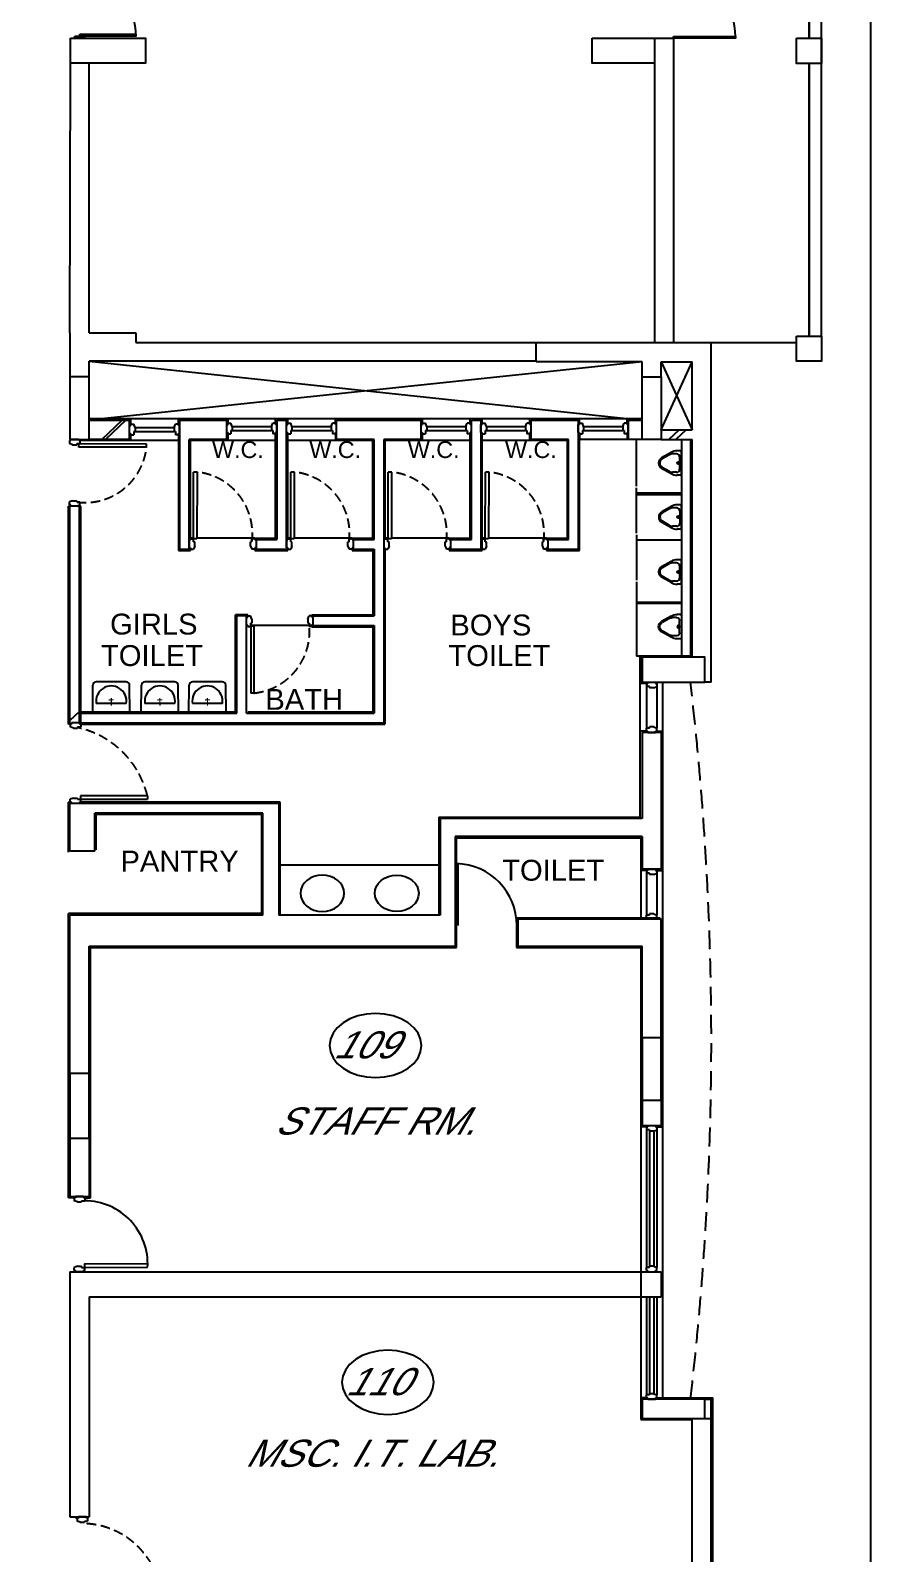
# Model space of a CAD drawing. Extents: x 681461 to 804584, y -183990 to -115925.
# Drawn here: x 718667 to 728732, y -160609 to -142364 of the extents above; entities that cross this region are included whole.
import ezdxf
from ezdxf.enums import TextEntityAlignment as Align

# ---------------------------------------------------------------- set-up
doc = ezdxf.new("R2010")
doc.units = 0
doc.header["$LTSCALE"] = 900
doc.linetypes.add('HIDDEN', pattern=[0.375, 0.25, -0.125])
doc.linetypes.add('HIDDEN2', pattern=[0.1875, 0.125, -0.0625])
for name, color, linetype in [('1', 7, 'CONTINUOUS'), ('CL', 8, 'CONTINUOUS'), ('COL', 6, 'CONTINUOUS'), ('D_R_FREAM', 16, 'CONTINUOUS'), ('DOOR', 163, 'CONTINUOUS'), ('DW', 2, 'CONTINUOUS'), ('ELE', 50, 'CONTINUOUS'), ('FUR', 2, 'CONTINUOUS'), ('PLASTER_LINE', 8, 'CONTINUOUS'), ('TEXT', 2, 'CONTINUOUS'), ('WALL', 1, 'CONTINUOUS'), ('WIN', 4, 'CONTINUOUS')]:
    doc.layers.add(name, color=color, linetype=linetype)
doc.styles.add('ROMANS', font='arial.ttf')

# ---------------------------------------------------------------- blocks, each defined once
blk = doc.blocks.new('REDFRAME')
at = {"layer": '1', "linetype": 'BYBLOCK'}
for p, q in [((-95, 0), (-95, -15)), ((-95, 0), (0, 0)), ((0, 0), (0, -15)), ((-110, -15), (-110, -50)), ((-110, -15), (-95, -15)), ((-110, -15), (-110, -50)), ((-72, -50), (-110, -50)), ((-72, -50), (-72, -65)), ((-22, -65), (-72, -65)), ((-22, -65), (15, -50)), ((0, -15), (15, -15)), ((15, -15), (15, -50))]:
    blk.add_line(p, q, dxfattribs=at)
blk = doc.blocks.new('A$C271A56B4')
at = {"layer": '1'}
for p, q in [((166, 304), (41, 233)), ((146, 274), (49, 219)), ((240, 284), (186, 284)), ((292, 325), (246, 325)), ((280, 244), (280, 81)), ((305, 12), (305, 313)), ((166, 21), (41, 92)), ((146, 51), (49, 106)), ((240, 41), (186, 41)), ((292, 0), (246, 0)), ((305, 163), (248, 163))]:
    blk.add_line(p, q, dxfattribs=at)
blk.add_circle((264, 163), 16.2, dxfattribs=at)
for centre, radius, start, end in [((81, 163), 81.2, 119.5519, 240.4481), ((81, 163), 65, 119.5519, 240.4481), ((186, 203), 81.2, 90, 119.5519), ((246, 163), 162, 90, 119.5519), ((240, 244), 40.6, 0, 90), ((292, 313), 12.2, 360, 90), ((186, 122), 81.2, 240.4481, 270), ((246, 163), 162, 240.4481, 270), ((240, 81), 40.6, 270, 0), ((292, 12), 12.2, 270, 360)]:
    blk.add_arc(centre, radius, start, end, dxfattribs=at)

msp = doc.modelspace()

# ---------------------------------------------------------------- linework, layer by layer
at = {"layer": 'CL'}
for p, q in [((725244.489, -147195.375), (725244.489, -147277.875)), ((725829.489, -147262.875), (725229.489, -147262.875))]:
    msp.add_line(p, q, dxfattribs=at)
at = {"layer": 'COL', "color": 6}
msp.add_lwpolyline([(725994.489, -146512.875), (726224.489, -146512.875), (726224.489, -147262.875), (725994.489, -147262.875)], close=True, dxfattribs=at)
at = {"layer": 'D_R_FREAM', "color": 16, "linetype": 'BYBLOCK'}
for p, q in [((726046.989, -150187.876), (726046.989, -150222.876)), ((726046.989, -150187.876), (726046.989, -150222.876)), ((726046.989, -150187.876), (726046.989, -150222.876)), ((726046.989, -150187.876), (726046.989, -150222.876)), ((726046.989, -150187.876), (726061.989, -150187.876)), ((726046.989, -150187.876), (726061.989, -150187.876)), ((726084.989, -150222.876), (726046.989, -150222.876)), ((726084.989, -150222.876), (726046.989, -150222.876)), ((726061.989, -150172.876), (726156.989, -150172.876)), ((726061.989, -150172.876), (726156.989, -150172.876)), ((726061.989, -150172.876), (726061.989, -150187.876)), ((726061.989, -150172.876), (726061.989, -150187.876)), ((726084.989, -150222.876), (726084.989, -150237.876)), ((726084.989, -150222.876), (726084.989, -150237.876)), ((726134.989, -150237.876), (726084.989, -150237.876)), ((726134.989, -150237.876), (726084.989, -150237.876)), ((726134.989, -150237.876), (726171.989, -150222.876)), ((726134.989, -150237.876), (726171.989, -150222.876)), ((726156.989, -150172.876), (726156.989, -150187.876)), ((726156.989, -150172.876), (726156.989, -150187.876)), ((726156.989, -150187.876), (726171.989, -150187.876)), ((726156.989, -150187.876), (726171.989, -150187.876)), ((726171.989, -150187.876), (726171.989, -150222.876)), ((726171.989, -150187.876), (726171.989, -150222.876)), ((726084.989, -150722.876), (726046.989, -150722.876)), ((726046.989, -150757.876), (726046.989, -150722.876)), ((726046.989, -150757.876), (726046.989, -150722.876)), ((726046.989, -150757.876), (726061.989, -150757.876)), ((726061.989, -150772.876), (726061.989, -150757.876)), ((726061.989, -150772.876), (726156.989, -150772.876)), ((726134.989, -150707.876), (726084.989, -150707.876)), ((726084.989, -150722.876), (726084.989, -150707.876)), ((726134.989, -150707.876), (726171.989, -150722.876)), ((726156.989, -150757.876), (726171.989, -150757.876)), ((726156.989, -150772.876), (726156.989, -150757.876)), ((726171.989, -150757.876), (726171.989, -150722.876)), ((726046.989, -152425.875), (726046.989, -152460.875)), ((726046.989, -152425.875), (726046.989, -152460.875)), ((726046.989, -152425.875), (726061.989, -152425.875)), ((726084.989, -152460.875), (726046.989, -152460.875)), ((726061.989, -152410.875), (726061.989, -152425.875)), ((726061.989, -152410.875), (726156.989, -152410.875)), ((726084.989, -152460.875), (726084.989, -152475.875)), ((726134.989, -152475.875), (726084.989, -152475.875)), ((726134.989, -152475.875), (726171.989, -152460.875)), ((726156.989, -152410.875), (726156.989, -152425.875)), ((726156.989, -152425.875), (726171.989, -152425.875)), ((726171.989, -152425.875), (726171.989, -152460.875)), ((726046.989, -152995.875), (726046.989, -152960.875)), ((726046.989, -152995.875), (726046.989, -152960.875)), ((726084.989, -152960.875), (726046.989, -152960.875)), ((726046.989, -152995.875), (726061.989, -152995.875)), ((726061.989, -153010.875), (726061.989, -152995.875)), ((726134.989, -152945.875), (726084.989, -152945.875)), ((726084.989, -152960.875), (726084.989, -152945.875)), ((726134.989, -152945.875), (726171.989, -152960.875)), ((726156.989, -152995.875), (726171.989, -152995.875)), ((726156.989, -153010.875), (726156.989, -152995.875)), ((726171.989, -152995.875), (726171.989, -152960.875))]:
    msp.add_line(p, q, dxfattribs=at)
at = {"layer": 'DOOR', "color": 7}
for p, q in [((728144.489, -146027.463), (728145.812, -121682.251)), ((719145.114, -142457.875), (719375.114, -142457.875)), ((726144.489, -142457.875), (726369.489, -142457.875)), ((726144.489, -142457.875), (726144.489, -146102.876)), ((726369.489, -142457.875), (726369.489, -146102.876)), ((726369.489, -142457.875), (726369.489, -146102.876)), ((719139.489, -145987.875), (719145.114, -142757.875)), ((719369.878, -145987.875), (719369.878, -142757.875)), ((719375.114, -142758.649), (719375.114, -142757.875)), ((719139.489, -145987.875), (719139.489, -146512.875)), ((719369.878, -145987.875), (719929.489, -145987.875)), ((719929.489, -145987.875), (719929.489, -146102.876)), ((719929.489, -146102.876), (724724.107, -146102.876)), ((724724.107, -146327.876), (719369.489, -146327.876)), ((719369.489, -146512.875), (719369.489, -146327.876)), ((726224.489, -150772.876), (725994.489, -150772.876)), ((725994.489, -150772.876), (725994.489, -150895.875)), ((725994.489, -150844.9), (725994.489, -151802.876)), ((726224.489, -150772.876), (726224.489, -152410.875)), ((725994.489, -150895.875), (725994.489, -150910.875)), ((721644.489, -151623.875), (719139.489, -151623.875)), ((719139.489, -152193.875), (719139.489, -151623.875)), ((721449.489, -151738.875), (719439.489, -151738.875)), ((719439.489, -152193.875), (719439.489, -151738.875)), ((721449.489, -152962.876), (721449.489, -151738.875)), ((721644.489, -151623.875), (721644.489, -152962.876)), ((723574.489, -151802.876), (723574.489, -152962.876)), ((725994.489, -151802.876), (723574.489, -151802.876)), ((725994.489, -152020.875), (723754.489, -152020.875)), ((723754.489, -152020.875), (723754.489, -153332.875)), ((725994.489, -152020.875), (725994.489, -152410.875)), ((719439.489, -152193.875), (719139.489, -152193.875)), ((726224.489, -152410.875), (725994.489, -152410.875)), ((719139.489, -154857.875), (719139.489, -152962.876)), ((721449.489, -152962.876), (719139.489, -152962.876)), ((723574.489, -152962.876), (721644.489, -152962.876)), ((726224.489, -153010.875), (724504.489, -153010.875)), ((724504.489, -153010.875), (724504.489, -153332.875)), ((726224.489, -154429.876), (726224.489, -153010.875)), ((719369.489, -154857.875), (719369.489, -153332.875)), ((719369.489, -153332.875), (723754.489, -153332.875)), ((724504.489, -153332.875), (725994.489, -153332.875)), ((725994.489, -154429.876), (725994.489, -153332.875)), ((725994.489, -155179.876), (725994.489, -155482.875)), ((726224.489, -155179.876), (726224.489, -155482.875)), ((725994.489, -155482.875), (726224.489, -155482.875)), ((719139.489, -155632.875), (719139.489, -156332.875)), ((719369.489, -155632.875), (719369.489, -156332.875)), ((719139.489, -156332.875), (719369.489, -156332.875)), ((719139.489, -157232.875), (726224.489, -157232.875)), ((719139.489, -157232.875), (719139.489, -160169.876)), ((719369.489, -157532.875), (721359.489, -157532.875)), ((719369.489, -157532.875), (719369.489, -160169.876)), ((721359.489, -157532.875), (726224.489, -157532.875)), ((726824.107, -161574.876), (726824.107, -158759.876)), ((726594.107, -161274.876), (726594.107, -158989.876)), ((719139.489, -160169.876), (719369.489, -160169.876))]:
    msp.add_line(p, q, dxfattribs=at)
at = {"layer": 'DOOR', "color": 222, "linetype": 'BYBLOCK'}
msp.add_line((726824.107, -146102.876), (727843.878, -146102.876), dxfattribs=at)
at = {"layer": 'DOOR'}
for p, q in [((719248.09, -147314.035), (720058.633, -147315.134)), ((719248.09, -147354.618), (719248.09, -147314.035)), ((720058.633, -147355.717), (719248.09, -147354.618)), ((720058.633, -147355.717), (720058.633, -147315.134)), ((720620.663, -148454.275), (720621.748, -147654.275)), ((720662.331, -147654.275), (720621.748, -147654.275)), ((720662.331, -147654.275), (720661.246, -148454.275)), ((721785.663, -148454.275), (721786.748, -147654.275)), ((721827.331, -147654.275), (721786.748, -147654.275)), ((721827.331, -147654.275), (721826.246, -148454.275)), ((722950.663, -148454.275), (722951.748, -147654.275)), ((722992.331, -147654.275), (722951.748, -147654.275)), ((722992.331, -147654.275), (722991.246, -148454.275)), ((724115.663, -148454.275), (724116.748, -147654.275)), ((724157.331, -147654.275), (724116.748, -147654.275)), ((724157.331, -147654.275), (724156.246, -148454.275)), ((720661.246, -148454.275), (720620.663, -148454.275)), ((721826.246, -148454.275), (721785.663, -148454.275)), ((722991.246, -148454.275), (722950.663, -148454.275)), ((724156.246, -148454.275), (724115.663, -148454.275)), ((721305.663, -149501.476), (721306.748, -150301.476)), ((721346.246, -149501.476), (721305.663, -149501.476)), ((721347.331, -150301.476), (721346.246, -149501.476)), ((721347.331, -150301.476), (721306.748, -150301.476)), ((720068.09, -151531.034), (719268.09, -151532.119)), ((719268.09, -151532.119), (719268.09, -151572.701)), ((719268.09, -151572.701), (720068.09, -151571.616)), ((720068.09, -151531.034), (720068.09, -151571.616))]:
    msp.add_line(p, q, dxfattribs=at)
at = {"layer": 'DOOR', "color": 1}
for p, q in [((723770.229, -153087.685), (723770.229, -152343.693)), ((723790.492, -153087.658), (723790.492, -152344.514))]:
    msp.add_line(p, q, dxfattribs=at)
at = {"layer": 'DOOR', "color": 4, "linetype": 'BYBLOCK'}
for p, q in [((719191.989, -156347.875), (719124.489, -156347.875)), ((719316.989, -156347.875), (719384.489, -156347.875)), ((726224.489, -157232.875), (726224.489, -157532.875))]:
    msp.add_line(p, q, dxfattribs=at)
at = {"layer": 'DOOR', "color": 222, "linetype": 'BYBLOCK'}
for points in [[(706745, -120071.047), (728731.63, -120071.047), (728731.63, -183989.95), (706745, -183989.95)], [(719145.114, -142457.875), (720045.114, -142457.875), (720045.114, -142757.875), (719145.114, -142757.875)], [(725395.114, -142457.875), (726145.114, -142457.875), (726145.114, -142757.875), (725395.114, -142757.875)], [(727844.489, -142458.5), (728144.489, -142458.5), (728144.489, -142758.5), (727844.489, -142758.5)], [(727844.503, -146027.463), (728144.503, -146027.463), (728144.503, -146327.463), (727844.503, -146327.463)]]:
    msp.add_lwpolyline(points, close=True, dxfattribs=at)
at = {"layer": 'DOOR', "color": 7}
for points in [[(727994.489, -139533.5), (727994.489, -139533.5), (727994.489, -142458.5), (727994.489, -142458.5)], [(727994.489, -142758.5), (727994.489, -142758.5), (727994.503, -146027.463), (727994.503, -146027.463)]]:
    msp.add_lwpolyline(points, close=True, dxfattribs=at)
at = {"layer": 'DOOR', "color": 4, "linetype": 'BYBLOCK'}
for points in [[(722162.824, -152482.152), (722111.613, -152486.341), (722062.37, -152498.746), (722016.988, -152518.893), (721977.21, -152546.005), (721944.565, -152579.041), (721920.307, -152616.732), (721905.369, -152657.628), (721900.326, -152700.16), (721905.369, -152742.691), (721920.307, -152783.588), (721944.565, -152821.278), (721977.21, -152854.314), (722016.988, -152881.427), (722062.37, -152901.573), (722111.613, -152913.979), (722162.824, -152918.167), (722214.035, -152913.979), (722263.278, -152901.573), (722308.661, -152881.427), (722348.439, -152854.314), (722381.084, -152821.278), (722405.342, -152783.588), (722420.279, -152742.691), (722425.323, -152700.16), (722420.279, -152657.628), (722405.342, -152616.732), (722381.084, -152579.041), (722348.439, -152546.005), (722308.661, -152518.893), (722263.278, -152498.746), (722214.035, -152486.341)], [(723056.155, -152482.152), (723107.366, -152486.341), (723156.609, -152498.746), (723201.991, -152518.893), (723241.769, -152546.005), (723274.414, -152579.041), (723298.672, -152616.732), (723313.609, -152657.628), (723318.653, -152700.16), (723313.609, -152742.691), (723298.672, -152783.588), (723274.414, -152821.278), (723241.769, -152854.314), (723201.991, -152881.427), (723156.609, -152901.573), (723107.366, -152913.979), (723056.155, -152918.167), (723004.944, -152913.979), (722955.701, -152901.573), (722910.318, -152881.427), (722870.54, -152854.314), (722837.895, -152821.278), (722813.637, -152783.588), (722798.7, -152742.691), (722793.656, -152700.16), (722798.7, -152657.628), (722813.637, -152616.732), (722837.895, -152579.041), (722870.54, -152546.005), (722910.318, -152518.893), (722955.701, -152498.746), (723004.944, -152486.341)], [(722250, -154524.101), (722260.587, -154599.016), (722291.942, -154671.052), (722342.86, -154737.44), (722411.384, -154795.63), (722494.881, -154843.386), (722590.141, -154878.871), (722693.505, -154900.723), (722801, -154908.101), (722908.495, -154900.723), (723011.859, -154878.871), (723107.119, -154843.386), (723190.616, -154795.63), (723259.14, -154737.44), (723310.058, -154671.052), (723341.413, -154599.016), (723352, -154524.101), (723341.413, -154449.187), (723310.058, -154377.151), (723259.14, -154310.762), (723190.616, -154252.572), (723107.119, -154204.817), (723011.859, -154169.332), (722908.495, -154147.48), (722801, -154140.101), (722693.505, -154147.48), (722590.141, -154169.332), (722494.881, -154204.817), (722411.384, -154252.572), (722342.86, -154310.762), (722291.942, -154377.151), (722260.587, -154449.187)], [(722398, -158558.101), (722408.587, -158633.016), (722439.942, -158705.052), (722490.86, -158771.44), (722559.384, -158829.63), (722642.881, -158877.386), (722738.141, -158912.871), (722841.505, -158934.723), (722949, -158942.101), (723056.495, -158934.723), (723159.859, -158912.871), (723255.119, -158877.386), (723338.616, -158829.63), (723407.14, -158771.44), (723458.058, -158705.052), (723489.413, -158633.016), (723500, -158558.101), (723489.413, -158483.187), (723458.058, -158411.151), (723407.14, -158344.762), (723338.616, -158286.572), (723255.119, -158238.817), (723159.859, -158203.332), (723056.495, -158181.48), (722949, -158174.101), (722841.505, -158181.48), (722738.141, -158203.332), (722642.881, -158238.817), (722559.384, -158286.572), (722490.86, -158344.762), (722439.942, -158411.151), (722408.587, -158483.187)]]:
    msp.add_lwpolyline(points, close=True, dxfattribs=at)
at = {"layer": 'DOOR', "linetype": 'HIDDEN2'}
for centre, radius, start, end in [((719320.764, -147277.438), 742.021, 262.3617586, 353.9360175), ((720584.052, -148392.145), 742.021, 352.3617586, 83.9360175), ((721749.052, -148392.145), 742.021, 352.3617586, 83.9360175), ((722914.052, -148392.145), 742.021, 352.3617586, 83.9360175), ((724079.052, -148392.145), 742.021, 352.3617586, 83.9360175), ((721269.052, -149563.607), 742.021, 276.0639825, 7.6382414), ((718995.078, -151794.761), 1104.972, 13.8139644, 77.6459069)]:
    msp.add_arc(centre, radius, start, end, dxfattribs=at)
at = {"layer": 'DOOR', "color": 1}
msp.add_arc((723750.228, -153087.685), 744.261, 359.9999938, 88.4601209, dxfattribs=at)
at = {"layer": 'DW', "color": 5, "linetype": 'HIDDEN2'}
msp.add_arc((719280.012, -161211.816), 962.325, 9.2622216, 87.9704817, dxfattribs=at)
at = {"layer": 'ELE'}
for p, q in [((725994.489, -146332.876), (719369.489, -147032.875)), ((719369.878, -146327.876), (725994.489, -147032.875))]:
    msp.add_line(p, q, dxfattribs=at)
at = {"layer": 'FUR', "color": 14}
for p, q in [((719412.375, -150542.471), (719415.396, -150207.848)), ((719815.21, -150168.83), (719455.125, -150168.83)), ((719857.96, -150542.471), (719854.939, -150207.848)), ((719994.671, -150542.471), (719997.691, -150207.848)), ((720397.505, -150168.83), (720037.42, -150168.83)), ((720440.255, -150542.471), (720437.234, -150207.848)), ((720564.319, -150542.471), (720567.34, -150207.848)), ((720967.154, -150168.83), (720607.069, -150168.83)), ((721009.903, -150542.471), (721006.882, -150207.848)), ((719815.114, -150426.548), (719455.22, -150426.548)), ((720397.41, -150426.548), (720037.516, -150426.548)), ((720967.058, -150426.548), (720607.164, -150426.548))]:
    msp.add_line(p, q, dxfattribs=at)
at = {"layer": 'FUR', "color": 14, "const_width": 14.175}
for points in [[(719664.693, -150383.243), (719604.929, -150383.782)], [(719635.647, -150451.651), (719634.842, -150362.493)], [(720246.988, -150383.243), (720187.224, -150383.782)], [(720217.942, -150451.651), (720217.137, -150362.493)], [(720816.636, -150383.243), (720756.872, -150383.782)], [(720787.59, -150451.651), (720786.785, -150362.493)]]:
    msp.add_lwpolyline(points, dxfattribs=at)
at = {"layer": 'FUR', "color": 14}
for centre, radius, start, end in [((719454.77, -150208.203), 39.375, 89.4827747, 179.4827747), ((719635.167, -150398.57), 182.109, 351.1624287, 188.8375713), ((719815.565, -150208.203), 39.375, 0.5172253, 90.5172253), ((720037.065, -150208.203), 39.375, 89.4827747, 179.4827747), ((720217.463, -150398.57), 182.109, 351.1624287, 188.8375713), ((720397.86, -150208.203), 39.375, 0.5172253, 90.5172253), ((720606.713, -150208.203), 39.375, 89.4827747, 179.4827747), ((720787.111, -150398.57), 182.109, 351.1624287, 188.8375713), ((720967.509, -150208.203), 39.375, 0.5172253, 90.5172253)]:
    msp.add_arc(centre, radius, start, end, dxfattribs=at)
at = {"layer": 'PLASTER_LINE', "color": 8, "linetype": 'BYBLOCK'}
for p, q in [((725969.489, -149872.876), (725969.489, -150895.875)), ((725969.489, -150869.9), (725969.489, -151788.06)), ((726046.989, -152425.875), (725979.489, -152425.875)), ((726171.989, -152425.875), (726244.489, -152425.875))]:
    msp.add_line(p, q, dxfattribs=at)
at = {"layer": 'PLASTER_LINE', "color": 8}
for p, q in [((726046.989, -150757.876), (725969.489, -150757.876)), ((726156.989, -150757.876), (726249.489, -150757.876))]:
    msp.add_line(p, q, dxfattribs=at)
at = {"layer": 'WALL'}
for p, q in [((724724.107, -146102.876), (724944.489, -146102.876)), ((724724.107, -146332.876), (724724.107, -146102.876)), ((724724.107, -146102.876), (726824.107, -146102.876)), ((726824.107, -150172.876), (726824.107, -146102.876)), ((725994.489, -146332.876), (724724.107, -146332.876)), ((725994.489, -146512.875), (725994.489, -146332.876)), ((726224.489, -146332.876), (726594.107, -146332.876)), ((726224.489, -146512.875), (726224.489, -146332.876)), ((726594.107, -147147.875), (726594.107, -146332.876)), ((719854.489, -147032.875), (719369.489, -147032.875)), ((719369.489, -147032.875), (719854.489, -147032.875)), ((719854.489, -147262.875), (719854.489, -147032.875)), ((720454.489, -147032.875), (720454.489, -147262.875)), ((720454.489, -147032.875), (721019.489, -147032.875)), ((721019.489, -147262.875), (721019.489, -147032.875)), ((721619.489, -147032.875), (721734.489, -147032.875)), ((721619.489, -147032.875), (721619.489, -148462.875)), ((721734.489, -148562.875), (721734.489, -147032.875)), ((722334.489, -147262.875), (722334.489, -147032.875)), ((722334.489, -147032.875), (723349.489, -147032.875)), ((723349.489, -147262.875), (723349.489, -147032.875)), ((723949.489, -148462.691), (723949.489, -147032.875)), ((723949.489, -147032.875), (724064.489, -147032.875)), ((724064.489, -147032.875), (724064.489, -148577.691)), ((724664.489, -147262.875), (724664.489, -147032.875)), ((724664.489, -147032.875), (725229.489, -147032.875)), ((725229.489, -147032.875), (725229.489, -147262.875)), ((725229.489, -147032.875), (725229.489, -148577.691)), ((725829.489, -147032.875), (725829.489, -147262.875)), ((725829.489, -147032.875), (725994.489, -147032.875)), ((720454.489, -147191.593), (720454.489, -147096.593)), ((721019.489, -147180.375), (721019.489, -147085.375)), ((721619.489, -147180.375), (721619.489, -147085.375)), ((721734.489, -147180.375), (721734.489, -147085.375)), ((723349.489, -147180.375), (723349.489, -147085.375)), ((726224.489, -147147.875), (726594.107, -147147.875)), ((719854.489, -147262.875), (719369.489, -147262.875)), ((720454.489, -147262.875), (720454.489, -148577.875)), ((720569.489, -148577.875), (720569.489, -147262.875)), ((721019.489, -147262.875), (720569.489, -147262.875)), ((722784.489, -147262.875), (722334.489, -147262.875)), ((722784.489, -148462.876), (722784.489, -147262.875)), ((722899.489, -147262.875), (722899.489, -150657.876)), ((723349.489, -147262.875), (722899.489, -147262.875)), ((725114.489, -147262.875), (724664.489, -147262.875)), ((725114.489, -148462.691), (725114.489, -147262.875)), ((725994.489, -147262.875), (725829.489, -147262.875)), ((726224.489, -147262.875), (726594.107, -147262.875)), ((726594.107, -149872.876), (726594.107, -147262.875)), ((719269.489, -148062.875), (719124.489, -148062.875)), ((721369.489, -148462.875), (721369.489, -148577.875)), ((721369.489, -148462.875), (721619.489, -148462.875)), ((722534.489, -148462.876), (722784.489, -148462.876)), ((723699.489, -148462.691), (723949.489, -148462.691)), ((723699.489, -148462.691), (723699.489, -148577.876)), ((724864.489, -148462.691), (725114.489, -148462.691)), ((724864.489, -148462.691), (724864.489, -148577.876)), ((720454.489, -148577.875), (720569.489, -148577.875)), ((721369.489, -148577.875), (721734.489, -148577.875)), ((722534.489, -148577.876), (722784.489, -148577.876)), ((722784.489, -148577.876), (722784.489, -149377.876)), ((723699.489, -148577.691), (724064.489, -148577.691)), ((724864.489, -148577.691), (725229.489, -148577.691)), ((721139.489, -150542.876), (721139.489, -149377.876)), ((721254.489, -149377.876), (721139.489, -149377.876)), ((721254.489, -150542.876), (721254.489, -149377.876)), ((722054.489, -149377.876), (722784.489, -149377.876)), ((722054.489, -149492.876), (722054.489, -149377.876)), ((722054.489, -149492.876), (722784.489, -149492.876)), ((722784.489, -149492.876), (722784.489, -150542.876)), ((726824.107, -150172.876), (726744.489, -150172.876)), ((719254.489, -150542.876), (721139.489, -150542.876)), ((719254.489, -150657.876), (722899.489, -150657.876)), ((721254.489, -150542.876), (722784.489, -150542.876)), ((723574.489, -152362.876), (721644.489, -152362.876)), ((723754.489, -153010.875), (723754.489, -153125.875)), ((726744.489, -158759.876), (726824.107, -158759.876))]:
    msp.add_line(p, q, dxfattribs=at)
at = {"layer": 'WALL', "color": 9}
for p, q in [((726224.489, -146332.876), (726594.107, -147147.875)), ((726224.489, -147147.875), (726594.107, -146332.876))]:
    msp.add_line(p, q, dxfattribs=at)
at = {"layer": 'WALL', "color": 8}
for p, q in [((725994.489, -147015.725), (719369.489, -147015.725)), ((720439.489, -147081.593), (720439.489, -147017.875)), ((721604.489, -147070.375), (721604.489, -147017.875)), ((723364.489, -147070.375), (723364.489, -147032.875)), ((724079.489, -147070.375), (724079.489, -147032.875)), ((721604.489, -148447.875), (721604.489, -147195.376)), ((721749.489, -148452.875), (721749.489, -147195.376)), ((723934.489, -148447.875), (723934.489, -147195.376)), ((724079.489, -148592.875), (724079.489, -147195.376)), ((725244.489, -148592.875), (725244.489, -147195.376)), ((720439.489, -147277.875), (719260.033, -147277.875)), ((721604.489, -147277.875), (720584.489, -147277.875)), ((722769.489, -147277.875), (721749.489, -147277.875)), ((722769.489, -148447.876), (722769.489, -147277.875)), ((722914.489, -147277.875), (722914.489, -148452.875)), ((723934.489, -147277.875), (722914.489, -147277.875)), ((725099.489, -147277.875), (724079.489, -147277.875)), ((725099.489, -148447.875), (725099.489, -147277.875)), ((725929.295, -147824.296), (725929.295, -147277.941)), ((726469.295, -149847.876), (726469.295, -147277.941)), ((726579.107, -149857.876), (726579.107, -147277.875)), ((725929.295, -148387.752), (725929.295, -147841.396)), ((726470.598, -147907.563), (725930.598, -147907.563)), ((725930.598, -147924.663), (726470.598, -147924.663)), ((719124.489, -150672.876), (719124.489, -148062.875)), ((719269.489, -150657.876), (719269.489, -148062.875)), ((722519.489, -148447.876), (722769.489, -148447.876)), ((725929.295, -148404.852), (725929.295, -148951.207)), ((726470.598, -148471.018), (725930.598, -148471.018)), ((721749.489, -148592.875), (721749.489, -148577.875)), ((722519.489, -148592.876), (722769.489, -148592.876)), ((722769.489, -148592.876), (722769.489, -149362.876)), ((722914.489, -148577.875), (722914.489, -150672.876)), ((725929.295, -148968.307), (725929.295, -149857.876)), ((725929.295, -149211.826), (726469.295, -149211.826)), ((726469.295, -149228.926), (725929.295, -149228.926)), ((726579.107, -149857.876), (725929.295, -149857.876)), ((726244.489, -153140.875), (726244.489, -150187.876)), ((719144.489, -150672.876), (719124.489, -150672.876)), ((719124.489, -152208.875), (719124.489, -151608.875)), ((719124.489, -155052.875), (719124.489, -152942.876)), ((726244.489, -158744.876), (726244.489, -153140.875)), ((719301.989, -157217.875), (719321.989, -157217.875)), ((725979.489, -159004.876), (726579.107, -159004.876))]:
    msp.add_line(p, q, dxfattribs=at)
at = {"layer": 'WALL', "color": 8, "linetype": 'BYBLOCK'}
for p, q in [((719765.033, -147032.875), (719522.41, -147262.875)), ((719808.639, -147032.875), (719566.016, -147262.875)), ((719869.489, -147081.593), (719869.489, -147017.875)), ((721034.489, -147070.375), (721034.489, -147017.875)), ((721749.489, -147070.375), (721749.489, -147017.875)), ((721749.489, -147070.375), (721749.489, -147032.875)), ((722319.489, -147070.375), (722319.489, -147017.875)), ((723364.489, -147070.375), (723364.489, -147017.875)), ((723934.489, -147070.375), (723934.489, -147017.875)), ((724079.489, -147070.375), (724079.489, -147017.875)), ((724649.489, -147070.375), (724649.489, -147017.875)), ((725244.489, -147070.375), (725244.489, -147017.875)), ((725814.489, -147070.375), (725814.489, -147017.875)), ((719869.489, -147277.875), (719869.489, -147206.593)), ((720439.489, -147206.593), (720439.489, -147277.875)), ((721034.489, -147277.875), (721034.489, -147195.375)), ((722319.489, -147195.375), (722319.489, -147277.875)), ((723364.489, -147277.875), (723364.489, -147180.375)), ((724649.489, -147277.875), (724649.489, -147180.375)), ((725814.489, -147195.375), (725814.489, -147262.875)), ((726436.841, -147147.875), (726315.53, -147262.875)), ((726522.18, -147147.875), (726400.869, -147262.875)), ((720439.489, -147277.875), (720439.489, -148592.875)), ((720584.489, -148452.875), (720584.489, -147277.875)), ((721354.489, -148447.875), (720661.255, -148447.875)), ((721354.489, -148447.875), (721604.489, -148447.875)), ((721354.489, -148447.875), (721354.489, -148452.875)), ((722519.489, -148447.875), (721826.255, -148447.875)), ((722519.489, -148447.876), (722519.489, -148452.875)), ((723684.489, -148447.875), (722991.255, -148447.875)), ((723684.489, -148447.875), (723684.489, -148452.875)), ((723684.489, -148447.875), (723934.489, -148447.875)), ((724849.489, -148447.875), (724156.255, -148447.875)), ((724849.489, -148447.875), (724849.489, -148452.875)), ((724849.489, -148447.875), (725099.489, -148447.875)), ((720439.489, -148592.875), (720584.489, -148592.875)), ((720584.489, -148592.875), (720584.489, -148577.875)), ((721354.489, -148577.875), (721354.489, -148592.875)), ((721354.489, -148592.875), (721749.489, -148592.875)), ((722519.489, -148577.875), (722519.489, -148592.876)), ((723684.489, -148577.875), (723684.489, -148592.875)), ((723684.489, -148592.875), (724079.489, -148592.875)), ((724849.489, -148577.875), (724849.489, -148592.875)), ((724849.489, -148592.875), (725244.489, -148592.875)), ((721124.489, -150527.876), (721124.489, -149362.876)), ((721269.489, -149362.876), (721124.489, -149362.876)), ((721269.489, -149377.876), (721269.489, -149362.876)), ((722039.489, -149362.876), (722769.489, -149362.876)), ((722039.489, -149392.876), (722039.489, -149362.876)), ((722039.489, -149362.876), (722039.489, -149362.876)), ((722054.489, -149492.876), (721304.489, -149492.876)), ((722039.489, -149507.876), (722039.489, -149502.876)), ((722039.489, -149507.876), (722769.489, -149507.876)), ((722769.489, -149507.876), (722769.489, -150527.876)), ((725979.489, -149857.876), (725979.489, -150187.876)), ((726046.989, -150187.876), (725969.489, -150187.876)), ((726046.989, -150187.876), (725979.489, -150187.876)), ((719254.489, -150521.773), (719139.489, -150630.79)), ((719269.489, -150527.876), (721124.489, -150527.876)), ((719269.489, -150672.876), (722914.489, -150672.876)), ((721269.489, -150527.876), (722769.489, -150527.876)), ((719144.489, -151608.875), (719124.489, -151608.875)), ((719144.489, -151608.875), (719124.489, -151608.875)), ((721659.489, -151608.875), (719269.489, -151608.875)), ((721659.489, -152947.876), (721659.489, -151608.875)), ((719454.489, -152178.875), (719454.489, -151753.875)), ((719454.489, -151753.875), (721434.489, -151753.875)), ((721434.489, -151753.875), (721434.489, -152942.876)), ((723559.489, -151788.06), (725969.489, -151788.06)), ((723559.489, -151788.06), (723559.489, -152947.876)), ((723769.489, -152035.875), (725979.489, -152035.875)), ((723769.489, -153347.875), (723769.489, -152035.875)), ((725979.489, -152035.875), (725979.489, -153010.875)), ((721434.489, -152942.876), (719124.489, -152942.876)), ((724489.489, -152996.06), (726209.489, -152996.06)), ((724489.489, -152996.06), (724489.489, -153347.875)), ((719384.489, -156347.875), (719384.489, -153347.875)), ((719384.489, -153347.875), (723769.489, -153347.875)), ((724489.489, -153347.875), (725979.489, -153347.875)), ((725979.489, -153347.875), (725979.489, -159004.876)), ((719124.489, -156347.875), (719124.489, -154175.875)), ((719124.489, -155023.627), (719124.489, -155647.875)), ((726046.989, -155497.875), (725979.489, -155497.875)), ((726046.989, -155532.875), (726046.989, -157182.875)), ((726084.989, -155547.875), (726084.989, -157167.875)), ((726134.989, -155547.875), (726134.989, -157167.875)), ((726171.989, -155497.875), (726244.489, -155497.875)), ((726171.989, -155532.875), (726171.989, -157182.875)), ((726046.989, -157532.875), (726046.989, -158709.876)), ((726084.989, -157532.875), (726084.989, -158694.876)), ((726134.989, -157532.875), (726134.989, -158694.876)), ((726171.989, -157532.875), (726171.989, -158709.876)), ((726046.989, -158744.876), (725979.489, -158744.876)), ((726171.989, -158744.876), (726844.107, -158744.876)), ((726844.107, -161594.876), (726844.107, -158744.876)), ((726744.489, -158989.876), (726824.107, -158989.876)), ((719226.989, -160184.876), (719206.989, -160184.876))]:
    msp.add_line(p, q, dxfattribs=at)
at = {"layer": 'WALL', "color": 1, "linetype": 'BYBLOCK'}
for p, q in [((719854.489, -147191.593), (719854.489, -147096.593)), ((719854.489, -147096.593), (719869.489, -147096.593)), ((719854.489, -147191.593), (719869.489, -147191.593)), ((719869.489, -147096.593), (719869.489, -147081.593)), ((719869.489, -147081.593), (719904.489, -147081.593)), ((719869.489, -147206.593), (719869.489, -147191.593)), ((719869.489, -147206.593), (719904.489, -147206.593)), ((719869.489, -147206.593), (719904.489, -147206.593)), ((719919.489, -147118.593), (719904.489, -147081.593)), ((719904.489, -147168.593), (719904.489, -147206.593)), ((719904.489, -147168.593), (719919.489, -147168.593)), ((719919.489, -147118.593), (719919.489, -147168.593)), ((720389.489, -147118.593), (720404.489, -147081.593)), ((720389.489, -147118.593), (720389.489, -147168.593)), ((720404.489, -147168.593), (720389.489, -147168.593)), ((720439.489, -147081.593), (720404.489, -147081.593)), ((720404.489, -147168.593), (720404.489, -147206.593)), ((720439.489, -147206.593), (720404.489, -147206.593)), ((720439.489, -147206.593), (720404.489, -147206.593)), ((720439.489, -147096.593), (720439.489, -147081.593)), ((720454.489, -147096.593), (720439.489, -147096.593)), ((720454.489, -147191.593), (720439.489, -147191.593)), ((720439.489, -147206.593), (720439.489, -147191.593)), ((721019.489, -147085.375), (721034.489, -147085.375)), ((721019.489, -147180.375), (721034.489, -147180.375)), ((721034.489, -147070.375), (721069.489, -147070.375)), ((721034.489, -147085.375), (721034.489, -147070.375)), ((721034.489, -147195.375), (721034.489, -147180.375)), ((721034.489, -147195.375), (721069.489, -147195.375)), ((721034.489, -147195.375), (721069.489, -147195.375)), ((721084.489, -147107.375), (721069.489, -147070.375)), ((721069.489, -147157.375), (721084.489, -147157.375)), ((721069.489, -147157.375), (721069.489, -147195.375)), ((721084.489, -147107.375), (721084.489, -147157.375)), ((721554.489, -147107.375), (721569.489, -147070.375)), ((721554.489, -147107.375), (721554.489, -147157.375)), ((721569.489, -147157.375), (721554.489, -147157.375)), ((721604.489, -147070.375), (721569.489, -147070.375)), ((721569.489, -147157.375), (721569.489, -147195.375)), ((721604.489, -147195.375), (721569.489, -147195.375)), ((721604.489, -147195.375), (721569.489, -147195.375)), ((721604.489, -147085.375), (721604.489, -147070.375)), ((721619.489, -147085.375), (721604.489, -147085.375)), ((721604.489, -147195.375), (721604.489, -147180.375)), ((721619.489, -147180.375), (721604.489, -147180.375)), ((721734.489, -147085.375), (721749.489, -147085.375)), ((721734.489, -147180.375), (721749.489, -147180.375)), ((721749.489, -147085.375), (721749.489, -147070.375)), ((721749.489, -147070.375), (721784.489, -147070.375)), ((721749.489, -147195.375), (721749.489, -147180.375)), ((721749.489, -147195.375), (721784.489, -147195.375)), ((721749.489, -147195.375), (721784.489, -147195.375)), ((721799.489, -147107.375), (721784.489, -147070.375)), ((721784.489, -147157.375), (721784.489, -147195.375)), ((721784.489, -147157.375), (721799.489, -147157.375)), ((721799.489, -147107.375), (721799.489, -147157.375)), ((722269.489, -147107.375), (722284.489, -147070.375)), ((722269.489, -147107.375), (722269.489, -147157.375)), ((722284.489, -147157.375), (722269.489, -147157.375)), ((722319.489, -147070.375), (722284.489, -147070.375)), ((722284.489, -147157.375), (722284.489, -147195.375)), ((722319.489, -147195.375), (722284.489, -147195.375)), ((722319.489, -147195.375), (722284.489, -147195.375)), ((722319.489, -147085.375), (722319.489, -147070.375)), ((722334.489, -147085.375), (722319.489, -147085.375)), ((722334.489, -147180.375), (722319.489, -147180.375)), ((722319.489, -147195.375), (722319.489, -147180.375)), ((722334.489, -147180.375), (722334.489, -147085.375)), ((723349.489, -147085.375), (723364.489, -147085.375)), ((723349.489, -147180.375), (723364.489, -147180.375)), ((723364.489, -147070.375), (723399.489, -147070.375)), ((723364.489, -147085.375), (723364.489, -147070.375)), ((723364.489, -147195.375), (723364.489, -147180.375)), ((723364.489, -147195.375), (723399.489, -147195.375)), ((723364.489, -147195.375), (723399.489, -147195.375)), ((723414.489, -147107.375), (723399.489, -147070.375)), ((723399.489, -147157.375), (723414.489, -147157.375)), ((723399.489, -147157.375), (723399.489, -147195.375)), ((723414.489, -147107.375), (723414.489, -147157.375)), ((723884.489, -147107.375), (723899.489, -147070.375)), ((723884.489, -147107.375), (723884.489, -147157.375)), ((723899.489, -147157.375), (723884.489, -147157.375)), ((723934.489, -147070.375), (723899.489, -147070.375)), ((723899.489, -147157.375), (723899.489, -147195.375)), ((723934.489, -147195.375), (723899.489, -147195.375)), ((723934.489, -147195.375), (723899.489, -147195.375)), ((723934.489, -147085.375), (723934.489, -147070.375)), ((723949.489, -147085.375), (723934.489, -147085.375)), ((723934.489, -147195.375), (723934.489, -147180.375)), ((723949.489, -147180.375), (723934.489, -147180.375)), ((723949.489, -147180.375), (723949.489, -147085.375)), ((724064.489, -147180.375), (724064.489, -147085.375)), ((724064.489, -147085.375), (724079.489, -147085.375)), ((724064.489, -147180.375), (724079.489, -147180.375)), ((724079.489, -147085.375), (724079.489, -147070.375)), ((724079.489, -147070.375), (724114.489, -147070.375)), ((724079.489, -147195.375), (724079.489, -147180.375)), ((724079.489, -147195.375), (724114.489, -147195.375)), ((724079.489, -147195.375), (724114.489, -147195.375)), ((724129.489, -147107.375), (724114.489, -147070.375)), ((724114.489, -147157.375), (724114.489, -147195.375)), ((724114.489, -147157.375), (724129.489, -147157.375)), ((724129.489, -147107.375), (724129.489, -147157.375)), ((724599.489, -147107.375), (724614.489, -147070.375)), ((724599.489, -147107.375), (724599.489, -147157.375)), ((724614.489, -147157.375), (724599.489, -147157.375)), ((724649.489, -147070.375), (724614.489, -147070.375)), ((724614.489, -147157.375), (724614.489, -147195.375)), ((724649.489, -147195.375), (724614.489, -147195.375)), ((724649.489, -147195.375), (724614.489, -147195.375)), ((724649.489, -147085.375), (724649.489, -147070.375)), ((724664.489, -147085.375), (724649.489, -147085.375)), ((724664.489, -147180.375), (724649.489, -147180.375)), ((724649.489, -147195.375), (724649.489, -147180.375)), ((724664.489, -147180.375), (724664.489, -147085.375)), ((725229.489, -147085.375), (725244.489, -147085.375)), ((725229.489, -147180.375), (725229.489, -147085.375)), ((725229.489, -147180.375), (725244.489, -147180.375)), ((725244.489, -147070.375), (725279.489, -147070.375)), ((725244.489, -147085.375), (725244.489, -147070.375)), ((725244.489, -147195.375), (725244.489, -147180.375)), ((725244.489, -147195.375), (725279.489, -147195.375)), ((725244.489, -147195.375), (725279.489, -147195.375)), ((725294.489, -147107.375), (725279.489, -147070.375)), ((725279.489, -147157.375), (725294.489, -147157.375)), ((725279.489, -147157.375), (725279.489, -147195.375)), ((725294.489, -147107.375), (725294.489, -147157.375)), ((725764.489, -147107.375), (725779.489, -147070.375)), ((725764.489, -147107.375), (725764.489, -147157.375)), ((725779.489, -147157.375), (725764.489, -147157.375)), ((725814.489, -147070.375), (725779.489, -147070.375)), ((725779.489, -147157.375), (725779.489, -147195.375)), ((725814.489, -147195.375), (725779.489, -147195.375)), ((725814.489, -147195.375), (725779.489, -147195.375)), ((725814.489, -147085.375), (725814.489, -147070.375)), ((725829.489, -147085.375), (725814.489, -147085.375)), ((725814.489, -147195.375), (725814.489, -147180.375)), ((725829.489, -147180.375), (725814.489, -147180.375)), ((725829.489, -147180.375), (725829.489, -147085.375)), ((719139.489, -150672.876), (719139.489, -148062.875)), ((719254.489, -150657.876), (719254.489, -148062.875)), ((720620.672, -148447.875), (720584.489, -148447.875)), ((721785.672, -148447.875), (721749.489, -148447.875)), ((722950.672, -148447.875), (722914.489, -148447.875)), ((724115.672, -148447.875), (724079.489, -148447.875)), ((726046.989, -150187.876), (726061.989, -150187.876)), ((726046.989, -150187.876), (726046.989, -150222.876)), ((726046.989, -150187.876), (726046.989, -150222.876)), ((726084.989, -150222.876), (726046.989, -150222.876)), ((726061.989, -150172.876), (726156.989, -150172.876)), ((726061.989, -150172.876), (726061.989, -150187.876)), ((726084.989, -150222.876), (726084.989, -150237.876)), ((726134.989, -150237.876), (726084.989, -150237.876)), ((726134.989, -150237.876), (726171.989, -150222.876)), ((726156.989, -150172.876), (726156.989, -150187.876)), ((726156.989, -150187.876), (726171.989, -150187.876)), ((726171.989, -150187.876), (726171.989, -150222.876)), ((719254.489, -150657.876), (719254.489, -150672.876)), ((726046.989, -155497.875), (726061.989, -155497.875)), ((726046.989, -155497.875), (726046.989, -155532.875)), ((726046.989, -155497.875), (726046.989, -155532.875)), ((726084.989, -155532.875), (726046.989, -155532.875)), ((726061.989, -155482.875), (726156.989, -155482.875)), ((726061.989, -155482.875), (726061.989, -155497.875)), ((726084.989, -155532.875), (726084.989, -155547.875)), ((726134.989, -155547.875), (726084.989, -155547.875)), ((726134.989, -155547.875), (726171.989, -155532.875)), ((726156.989, -155482.875), (726156.989, -155497.875)), ((726156.989, -155497.875), (726171.989, -155497.875)), ((726171.989, -155497.875), (726171.989, -155532.875)), ((726046.989, -157217.875), (726046.989, -157182.875)), ((726046.989, -157217.875), (726046.989, -157182.875)), ((726084.989, -157182.875), (726046.989, -157182.875)), ((726046.989, -157217.875), (726061.989, -157217.875)), ((726061.989, -157232.875), (726061.989, -157217.875)), ((726061.989, -157232.875), (726156.989, -157232.875)), ((726084.989, -157182.875), (726084.989, -157167.875)), ((726134.989, -157167.875), (726084.989, -157167.875)), ((726134.989, -157167.875), (726171.989, -157182.875)), ((726156.989, -157217.875), (726171.989, -157217.875)), ((726156.989, -157232.875), (726156.989, -157217.875)), ((726171.989, -157217.875), (726171.989, -157182.875)), ((726084.989, -158709.876), (726046.989, -158709.876)), ((726046.989, -158744.876), (726046.989, -158709.876)), ((726046.989, -158744.876), (726046.989, -158709.876)), ((726134.989, -158694.876), (726084.989, -158694.876)), ((726084.989, -158709.876), (726084.989, -158694.876)), ((726134.989, -158694.876), (726171.989, -158709.876)), ((726171.989, -158744.876), (726171.989, -158709.876)), ((726046.989, -158744.876), (726061.989, -158744.876)), ((726061.989, -158759.876), (726061.989, -158744.876)), ((726061.989, -158759.876), (726156.989, -158759.876)), ((726156.989, -158744.876), (726171.989, -158744.876)), ((726156.989, -158759.876), (726156.989, -158744.876))]:
    msp.add_line(p, q, dxfattribs=at)
at = {"layer": 'WALL', "color": 2}
for p, q in [((726224.489, -147262.875), (726594.107, -147262.875)), ((722534.489, -148462.875), (722534.489, -148577.876))]:
    msp.add_line(p, q, dxfattribs=at)
at = {"layer": 'WALL', "color": 8, "linetype": 'BYBLOCK'}
for points in [[(719199.945, -142430.841), (719313.009, -142430.841), (719313.009, -142457.875), (719199.945, -142457.875)], [(719256.477, -142410.216), (719929.363, -142410.216), (719929.363, -142430.841), (719256.477, -142430.841)], [(726371.815, -142437.25), (727114.315, -142437.25), (727114.315, -142457.875), (726371.815, -142457.875)]]:
    msp.add_lwpolyline(points, close=True, dxfattribs=at)
at = {"layer": 'WALL', "color": 6}
for points in [[(719139.489, -147262.875), (719369.489, -147262.875), (719369.489, -146512.875), (719139.489, -146512.875)], [(725994.489, -150172.876), (726744.489, -150172.876), (726744.489, -149872.876), (725994.489, -149872.876)], [(725994.489, -155179.876), (726224.489, -155179.876), (726224.489, -154429.876), (725994.489, -154429.876)], [(719139.489, -155632.875), (719369.489, -155632.875), (719369.489, -154857.875), (719139.489, -154857.875)], [(726744.489, -158989.876), (726744.489, -158759.876), (725994.489, -158759.876), (725994.489, -158989.876)]]:
    msp.add_lwpolyline(points, close=True, dxfattribs=at)
at = {"layer": 'WALL', "color": 8, "linetype": 'BYBLOCK'}
msp.add_lwpolyline([(720071.832, -157140.091), (719313.59, -157141.119), (719313.59, -157181.701), (720070.801, -157180.674)], dxfattribs=at)
for centre, radius, start, end in [((719256.477, -142410.216), 672.965, 358.2437277, 78.181092), ((726371.815, -142437.25), 742.5, 0, 77.8080583), ((719313.59, -157141.119), 758.244, 357.0096815, 89.743086)]:
    msp.add_arc(centre, radius, start, end, dxfattribs=at)
at = {"layer": 'WALL', "color": 5, "linetype": 'HIDDEN'}
msp.add_arc((689895.396, -154466.376), 36929.148, 353.3235116, 6.6764884, dxfattribs=at)
at = {"layer": 'WIN', "linetype": 'BYBLOCK'}
for p, q in [((719919.489, -147118.593), (720389.489, -147118.593)), ((719919.489, -147168.593), (720389.489, -147168.593)), ((721084.489, -147107.375), (721554.489, -147107.375)), ((721084.489, -147157.375), (721554.489, -147157.375)), ((721799.489, -147107.375), (722269.489, -147107.375)), ((721799.489, -147157.375), (722269.489, -147157.375)), ((723414.489, -147107.375), (723884.489, -147107.375)), ((723414.489, -147157.375), (723884.489, -147157.375)), ((724129.489, -147107.375), (724599.489, -147107.375)), ((724129.489, -147157.375), (724599.489, -147157.375)), ((725294.489, -147107.375), (725764.489, -147107.375)), ((725294.489, -147157.375), (725764.489, -147157.375)), ((726046.989, -150222.876), (726046.989, -150722.876)), ((726046.989, -150222.876), (726046.989, -150722.876)), ((726171.989, -150222.876), (726171.989, -150722.876)), ((726171.989, -150222.876), (726171.989, -150722.876)), ((726046.989, -152460.875), (726046.989, -152960.875)), ((726171.989, -152460.875), (726171.989, -152960.875))]:
    msp.add_line(p, q, dxfattribs=at)

# ---------------------------------------------------------------- block references
at = {"layer": 'FUR', "xscale": 0.8999982001259923, "yscale": 0.899998200009577, "zscale": 0.8999982000000001}
for p in [(726192.229, -147693.093), (726193.531, -148339.815), (726192.229, -148997.356)]:
    msp.add_blockref('A$C271A56B4', p, dxfattribs=at)
at = {"layer": 'FUR', "xscale": -0.8999982001259923, "yscale": 0.899998200009577, "zscale": 0.8999982000000001, "rotation": 180}
msp.add_blockref('A$C271A56B4', (726192.229, -149360.129), dxfattribs=at)
at = {"layer": 'WALL', "color": 8, "linetype": 'BYBLOCK', "xscale": -1}
for p in [(719150.033, -147262.875), (719159.489, -150657.876), (719206.989, -156332.875), (719241.989, -160169.876)]:
    msp.add_blockref('REDFRAME', p, dxfattribs=at)
at = {"layer": 'WALL', "color": 8, "linetype": 'BYBLOCK'}
for p, rotation in [((719150.033, -148062.875), 180), ((721254.489, -149392.876), 90), ((719159.489, -151623.875), 180), ((719206.989, -157232.875), 180), ((719206.989, -157232.875), 180)]:
    msp.add_blockref('REDFRAME', p, dxfattribs=dict(at, rotation=rotation))
at = {"layer": 'WALL', "color": 8, "linetype": 'BYBLOCK', "xscale": -1}
for p, rotation in [((720569.489, -148562.875), 90), ((721734.489, -148562.875), 90), ((722899.489, -148562.875), 90), ((724064.489, -148562.875), 90), ((722054.489, -149392.876), 270)]:
    msp.add_blockref('REDFRAME', p, dxfattribs=dict(at, rotation=rotation))
at = {"layer": 'WALL', "color": 2, "rotation": 270}
for p in [(721369.489, -148562.875), (722534.489, -148562.875), (723699.489, -148562.875), (724864.489, -148562.875)]:
    msp.add_blockref('REDFRAME', p, dxfattribs=at)

# ---------------------------------------------------------------- texts
at = {"layer": 'TEXT', "color": 7, "style": 'ROMANS'}
for p in [(721152.583, -147385.984), (722317.583, -147385.984), (723497.583, -147385.984), (724662.583, -147385.984)]:
    msp.add_text('W.C.', height=200, dxfattribs=at).set_placement(p, align=Align.MIDDLE)
at = {"layer": 'TEXT', "color": 0, "style": 'ROMANS'}
for s, p in [('GIRLS', (720144.525, -149475.387)), ('BOYS', (724182.567, -149486.376)), ('TOILET', (720123.189, -149852.493)), (' TOILET', (724236.967, -149852.325)), ('BATH', (721946.951, -150377.147)), ('PANTRY', (720453.654, -152314.914)), ('TOILET', (724929.654, -152423.914))]:
    msp.add_text(s, height=250, dxfattribs=at).set_placement(p, align=Align.MIDDLE)
at = {"layer": 'TEXT', "color": 4, "style": 'ROMANS', "oblique": 30}
for s, p in [('109', (722668.524, -154515.816)), ('110', (722816.524, -158549.816))]:
    msp.add_text(s, height=325, dxfattribs=at).set_placement(p, align=Align.MIDDLE)
at = {"layer": 'TEXT', "color": 0, "style": 'ROMANS', "oblique": 30}
for s, p in [('STAFF RM.', (722784.524, -155427.816)), ('MSC. I.T. LAB.', (722745.524, -159407.816))]:
    msp.add_text(s, height=325, dxfattribs=at).set_placement(p, align=Align.MIDDLE)

doc.saveas('drawing.dxf')
